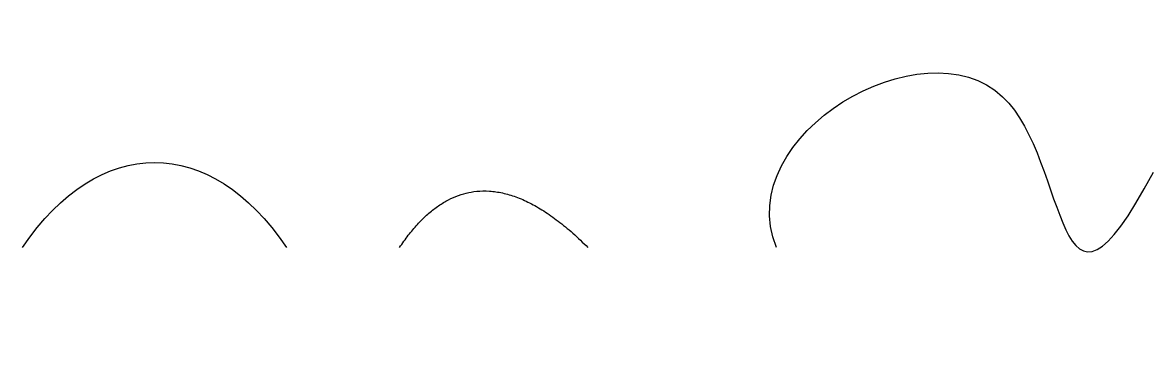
# Model space of a CAD drawing. Header units: metres. Extents: x 0 to 30, y -3 to 6.
import ezdxf

# ---------------------------------------------------------------- set-up
doc = ezdxf.new("R2010")
doc.units = ezdxf.units.M

msp = doc.modelspace()

# ---------------------------------------------------------------- linework, layer by layer
msp.add_open_spline([(20, 0), (18.79, 2.997), (28.329, 8.521), (27.34, -3.047), (30, 2)], degree=3, knots=[0, 0, 0, 0, 0.537139, 1, 1, 1, 1])
for points, degree in [([(0, 0), (2, 3), (5, 3), (7, 0)], 3), ([(10, 0), (12, 3), (15, 0)], 2)]:
    msp.add_open_spline(points, degree=degree)

doc.saveas('drawing.dxf')
